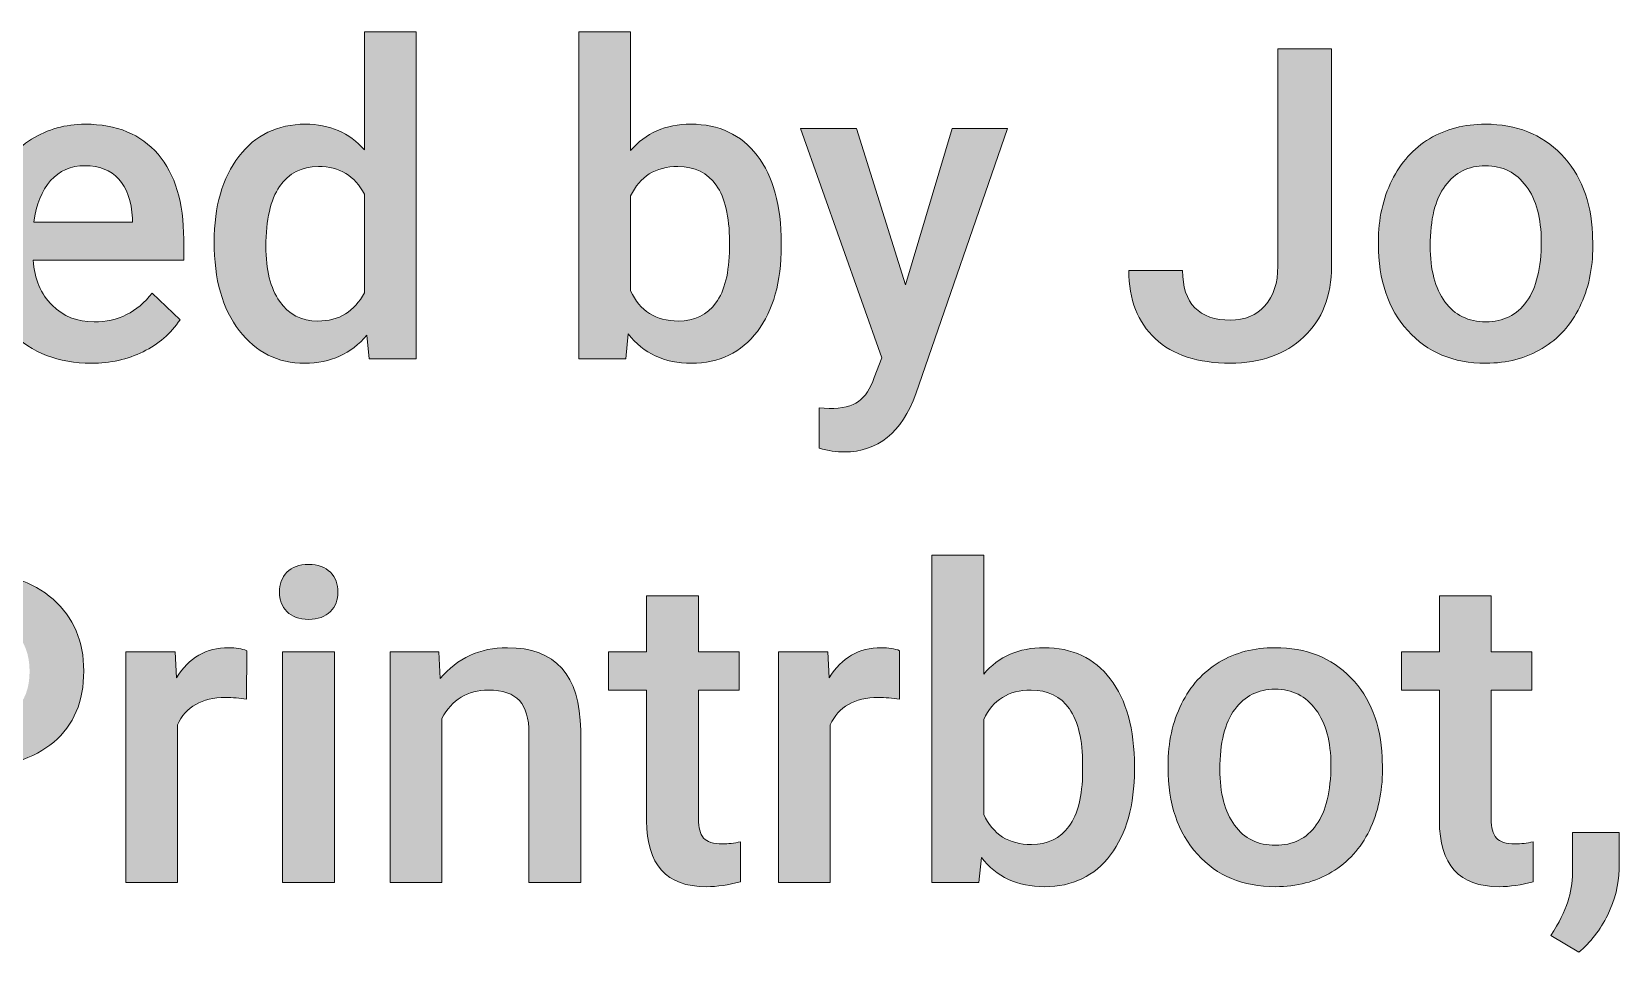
# Model space of a CAD drawing. Header units: millimetres. Extents: x -48 to 621, y -577 to -225.
# Drawn here: x 0.04 to 20.02, y -556.58 to -544.99 of the extents above; entities that cross this region are included whole.
import ezdxf

# ---------------------------------------------------------------- set-up
doc = ezdxf.new("R2010")
doc.units = ezdxf.units.MM
doc.header["$MEASUREMENT"] = 0
doc.layers.add('Layer 1', color=7, linetype='Continuous')

# ---------------------------------------------------------------- blocks, each defined once
blk = doc.blocks.new('block 188')
at = {"layer": 'Layer 1', "true_color": 0xffffff}
h = blk.add_hatch(color=7, dxfattribs=at)
h.dxf.hatch_style = 2
edge = h.paths.add_edge_path()
edge.add_spline(control_points=[(2.334, -547.638), (2.334, -547.191), (2.438, -546.832), (2.646, -546.561), (2.853, -546.29), (3.131, -546.155), (3.48, -546.155), (3.788, -546.155), (4.036, -546.262), (4.226, -546.477), (4.226, -546.477), (4.226, -544.99), (4.226, -544.99), (4.226, -544.99), (4.878, -544.99), (4.878, -544.99), (4.878, -544.99), (4.878, -549.111), (4.878, -549.111), (4.878, -549.111), (4.287, -549.111), (4.287, -549.111), (4.287, -549.111), (4.255, -548.811), (4.255, -548.811), (4.06, -549.047), (3.8, -549.165), (3.475, -549.165), (3.135, -549.165), (2.86, -549.028), (2.65, -548.754), (2.439, -548.481), (2.334, -548.108), (2.334, -547.638)], knot_values=[0, 0, 0, 0, 1, 1, 1, 2, 2, 2, 3, 3, 3, 4, 4, 4, 5, 5, 5, 6, 6, 6, 7, 7, 7, 8, 8, 8, 9, 9, 9, 10, 10, 10, 11, 11, 11, 11], degree=3, periodic=1)
edge = h.paths.add_edge_path()
edge.add_spline(control_points=[(2.986, -547.694), (2.986, -547.99), (3.043, -548.22), (3.157, -548.385), (3.27, -548.551), (3.432, -548.634), (3.641, -548.634), (3.907, -548.634), (4.102, -548.515), (4.226, -548.277), (4.226, -548.277), (4.226, -547.037), (4.226, -547.037), (4.106, -546.805), (3.913, -546.688), (3.646, -546.688), (3.435, -546.688), (3.272, -546.772), (3.158, -546.939), (3.044, -547.107), (2.986, -547.358), (2.986, -547.694)], knot_values=[0, 0, 0, 0, 1, 1, 1, 2, 2, 2, 3, 3, 3, 4, 4, 4, 5, 5, 5, 6, 6, 6, 7, 7, 7, 7], degree=3, periodic=1)
h = blk.add_hatch(color=7, dxfattribs=at)
h.dxf.hatch_style = 2
edge = h.paths.add_edge_path()
edge.add_spline(control_points=[(9.473, -547.689), (9.473, -548.14), (9.373, -548.498), (9.172, -548.765), (8.97, -549.031), (8.694, -549.165), (8.341, -549.165), (8.001, -549.165), (7.737, -549.042), (7.547, -548.797), (7.547, -548.797), (7.515, -549.111), (7.515, -549.111), (7.515, -549.111), (6.925, -549.111), (6.925, -549.111), (6.925, -549.111), (6.925, -544.99), (6.925, -544.99), (6.925, -544.99), (7.577, -544.99), (7.577, -544.99), (7.577, -544.99), (7.577, -546.487), (7.577, -546.487), (7.764, -546.266), (8.017, -546.155), (8.336, -546.155), (8.69, -546.155), (8.968, -546.286), (9.17, -546.549), (9.372, -546.812), (9.473, -547.179), (9.473, -547.652), (9.473, -547.652), (9.473, -547.689), (9.473, -547.689)], knot_values=[0, 0, 0, 0, 1, 1, 1, 2, 2, 2, 3, 3, 3, 4, 4, 4, 5, 5, 5, 6, 6, 6, 7, 7, 7, 8, 8, 8, 9, 9, 9, 10, 10, 10, 11, 11, 11, 12, 12, 12, 12], degree=3, periodic=1)
edge = h.paths.add_edge_path()
edge.add_spline(control_points=[(8.821, -547.633), (8.821, -547.318), (8.766, -547.082), (8.655, -546.924), (8.544, -546.767), (8.383, -546.688), (8.172, -546.688), (7.89, -546.688), (7.691, -546.812), (7.577, -547.059), (7.577, -547.059), (7.577, -548.255), (7.577, -548.255), (7.693, -548.507), (7.893, -548.634), (8.177, -548.634), (8.381, -548.634), (8.539, -548.557), (8.65, -548.405), (8.761, -548.254), (8.818, -548.024), (8.821, -547.716), (8.821, -547.716), (8.821, -547.633), (8.821, -547.633)], knot_values=[0, 0, 0, 0, 1, 1, 1, 2, 2, 2, 3, 3, 3, 4, 4, 4, 5, 5, 5, 6, 6, 6, 7, 7, 7, 8, 8, 8, 8], degree=3, periodic=1)
h = blk.add_hatch(color=7, dxfattribs=at)
h.dxf.hatch_style = 2
edge = h.paths.add_edge_path()
edge.add_spline(control_points=[(15.724, -545.205), (15.724, -545.205), (16.4, -545.205), (16.4, -545.205), (16.4, -545.205), (16.4, -547.944), (16.4, -547.944), (16.4, -548.318), (16.283, -548.615), (16.05, -548.835), (15.817, -549.055), (15.508, -549.165), (15.126, -549.165), (14.718, -549.165), (14.403, -549.062), (14.181, -548.856), (13.96, -548.65), (13.849, -548.364), (13.849, -547.998), (13.849, -547.998), (14.525, -547.998), (14.525, -547.998), (14.525, -548.205), (14.576, -548.361), (14.679, -548.466), (14.782, -548.57), (14.931, -548.623), (15.126, -548.623), (15.308, -548.623), (15.453, -548.563), (15.562, -548.442), (15.67, -548.321), (15.724, -548.154), (15.724, -547.941), (15.724, -547.941), (15.724, -545.205), (15.724, -545.205)], knot_values=[0, 0, 0, 0, 1, 1, 1, 2, 2, 2, 3, 3, 3, 4, 4, 4, 5, 5, 5, 6, 6, 6, 7, 7, 7, 8, 8, 8, 9, 9, 9, 10, 10, 10, 11, 11, 11, 12, 12, 12, 12], degree=3, periodic=1)
h = blk.add_hatch(color=7, dxfattribs=at)
h.dxf.hatch_style = 2
edge = h.paths.add_edge_path()
edge.add_spline(control_points=[(0.787, -549.165), (0.373, -549.165), (0.038, -549.035), (-0.218, -548.774), (-0.475, -548.514), (-0.603, -548.168), (-0.603, -547.735), (-0.603, -547.735), (-0.603, -547.654), (-0.603, -547.654), (-0.603, -547.365), (-0.547, -547.106), (-0.435, -546.878), (-0.324, -546.649), (-0.167, -546.472), (0.035, -546.345), (0.238, -546.218), (0.463, -546.155), (0.711, -546.155), (1.107, -546.155), (1.412, -546.281), (1.628, -546.533), (1.843, -546.785), (1.951, -547.142), (1.951, -547.603), (1.951, -547.603), (1.951, -547.866), (1.951, -547.866), (1.951, -547.866), (0.054, -547.866), (0.054, -547.866), (0.074, -548.106), (0.154, -548.296), (0.294, -548.435), (0.435, -548.575), (0.611, -548.644), (0.824, -548.644), (1.123, -548.644), (1.366, -548.524), (1.554, -548.282), (1.554, -548.282), (1.905, -548.617), (1.905, -548.617), (1.789, -548.791), (1.634, -548.925), (1.44, -549.021), (1.246, -549.117), (1.028, -549.165), (0.787, -549.165)], knot_values=[0, 0, 0, 0, 1, 1, 1, 2, 2, 2, 3, 3, 3, 4, 4, 4, 5, 5, 5, 6, 6, 6, 7, 7, 7, 8, 8, 8, 9, 9, 9, 10, 10, 10, 11, 11, 11, 12, 12, 12, 13, 13, 13, 14, 14, 14, 15, 15, 15, 16, 16, 16, 16], degree=3, periodic=1)
edge = h.paths.add_edge_path()
edge.add_spline(control_points=[(0.709, -546.678), (0.53, -546.678), (0.386, -546.74), (0.275, -546.866), (0.166, -546.991), (0.095, -547.165), (0.065, -547.389), (0.065, -547.389), (1.307, -547.389), (1.307, -547.389), (1.307, -547.389), (1.307, -547.34), (1.307, -547.34), (1.293, -547.122), (1.235, -546.957), (1.133, -546.846), (1.031, -546.734), (0.889, -546.678), (0.709, -546.678)], knot_values=[0, 0, 0, 0, 1, 1, 1, 2, 2, 2, 3, 3, 3, 4, 4, 4, 5, 5, 5, 6, 6, 6, 6], degree=3, periodic=1)
h = blk.add_hatch(color=7, dxfattribs=at)
h.dxf.hatch_style = 2
edge = h.paths.add_edge_path()
edge.add_spline(control_points=[(11.035, -548.177), (11.035, -548.177), (11.625, -546.208), (11.625, -546.208), (11.625, -546.208), (12.32, -546.208), (12.32, -546.208), (12.32, -546.208), (11.166, -549.551), (11.166, -549.551), (10.989, -550.039), (10.689, -550.283), (10.265, -550.283), (10.17, -550.283), (10.065, -550.267), (9.951, -550.235), (9.951, -550.235), (9.951, -549.728), (9.951, -549.728), (9.951, -549.728), (10.074, -549.736), (10.074, -549.736), (10.239, -549.736), (10.363, -549.706), (10.446, -549.646), (10.529, -549.586), (10.595, -549.486), (10.643, -549.345), (10.643, -549.345), (10.737, -549.096), (10.737, -549.096), (10.737, -549.096), (9.717, -546.208), (9.717, -546.208), (9.717, -546.208), (10.42, -546.208), (10.42, -546.208), (10.42, -546.208), (11.035, -548.177), (11.035, -548.177)], knot_values=[0, 0, 0, 0, 1, 1, 1, 2, 2, 2, 3, 3, 3, 4, 4, 4, 5, 5, 5, 6, 6, 6, 7, 7, 7, 8, 8, 8, 9, 9, 9, 10, 10, 10, 11, 11, 11, 12, 12, 12, 13, 13, 13, 13], degree=3, periodic=1)
h = blk.add_hatch(color=7, dxfattribs=at)
h.dxf.hatch_style = 2
edge = h.paths.add_edge_path()
edge.add_spline(control_points=[(16.99, -547.633), (16.99, -547.349), (17.047, -547.092), (17.159, -546.864), (17.272, -546.636), (17.43, -546.461), (17.634, -546.338), (17.838, -546.216), (18.072, -546.155), (18.337, -546.155), (18.729, -546.155), (19.047, -546.281), (19.291, -546.533), (19.535, -546.785), (19.667, -547.119), (19.686, -547.536), (19.686, -547.536), (19.689, -547.689), (19.689, -547.689), (19.689, -547.975), (19.634, -548.231), (19.524, -548.456), (19.414, -548.682), (19.257, -548.856), (19.052, -548.979), (18.847, -549.103), (18.611, -549.165), (18.342, -549.165), (17.933, -549.165), (17.605, -549.028), (17.359, -548.755), (17.113, -548.483), (16.99, -548.119), (16.99, -547.665), (16.99, -547.665), (16.99, -547.633), (16.99, -547.633)], knot_values=[0, 0, 0, 0, 1, 1, 1, 2, 2, 2, 3, 3, 3, 4, 4, 4, 5, 5, 5, 6, 6, 6, 7, 7, 7, 8, 8, 8, 9, 9, 9, 10, 10, 10, 11, 11, 11, 12, 12, 12, 12], degree=3, periodic=1)
edge = h.paths.add_edge_path()
edge.add_spline(control_points=[(17.642, -547.689), (17.642, -547.988), (17.704, -548.222), (17.827, -548.391), (17.951, -548.56), (18.122, -548.644), (18.342, -548.644), (18.562, -548.644), (18.734, -548.558), (18.856, -548.387), (18.979, -548.215), (19.04, -547.964), (19.04, -547.633), (19.04, -547.34), (18.977, -547.107), (18.851, -546.935), (18.725, -546.764), (18.553, -546.678), (18.337, -546.678), (18.124, -546.678), (17.955, -546.762), (17.83, -546.931), (17.705, -547.1), (17.642, -547.353), (17.642, -547.689)], knot_values=[0, 0, 0, 0, 1, 1, 1, 2, 2, 2, 3, 3, 3, 4, 4, 4, 5, 5, 5, 6, 6, 6, 7, 7, 7, 8, 8, 8, 8], degree=3, periodic=1)
h = blk.add_hatch(color=7, dxfattribs=at)
h.dxf.hatch_style = 2
edge = h.paths.add_edge_path()
edge.add_spline(control_points=[(3.156, -552.048), (3.156, -551.947), (3.187, -551.864), (3.251, -551.798), (3.314, -551.732), (3.405, -551.699), (3.523, -551.699), (3.641, -551.699), (3.732, -551.732), (3.797, -551.798), (3.861, -551.864), (3.893, -551.947), (3.893, -552.048), (3.893, -552.146), (3.861, -552.228), (3.797, -552.293), (3.732, -552.358), (3.641, -552.391), (3.523, -552.391), (3.405, -552.391), (3.314, -552.358), (3.251, -552.293), (3.187, -552.228), (3.156, -552.146), (3.156, -552.048)], knot_values=[0, 0, 0, 0, 1, 1, 1, 2, 2, 2, 3, 3, 3, 4, 4, 4, 5, 5, 5, 6, 6, 6, 7, 7, 7, 8, 8, 8, 8], degree=3, periodic=1)
h.paths.add_polyline_path([(3.848, -555.704), (3.196, -555.704), (3.196, -552.801), (3.848, -552.801)])
h = blk.add_hatch(color=7, dxfattribs=at)
h.dxf.hatch_style = 2
edge = h.paths.add_edge_path()
edge.add_spline(control_points=[(13.919, -554.282), (13.919, -554.733), (13.818, -555.092), (13.617, -555.358), (13.416, -555.625), (13.139, -555.758), (12.786, -555.758), (12.447, -555.758), (12.182, -555.635), (11.992, -555.39), (11.992, -555.39), (11.96, -555.704), (11.96, -555.704), (11.96, -555.704), (11.37, -555.704), (11.37, -555.704), (11.37, -555.704), (11.37, -551.584), (11.37, -551.584), (11.37, -551.584), (12.022, -551.584), (12.022, -551.584), (12.022, -551.584), (12.022, -553.08), (12.022, -553.08), (12.21, -552.859), (12.463, -552.748), (12.781, -552.748), (13.135, -552.748), (13.413, -552.879), (13.615, -553.142), (13.817, -553.405), (13.919, -553.773), (13.919, -554.245), (13.919, -554.245), (13.919, -554.282), (13.919, -554.282)], knot_values=[0, 0, 0, 0, 1, 1, 1, 2, 2, 2, 3, 3, 3, 4, 4, 4, 5, 5, 5, 6, 6, 6, 7, 7, 7, 8, 8, 8, 9, 9, 9, 10, 10, 10, 11, 11, 11, 12, 12, 12, 12], degree=3, periodic=1)
edge = h.paths.add_edge_path()
edge.add_spline(control_points=[(13.267, -554.226), (13.267, -553.911), (13.211, -553.675), (13.1, -553.518), (12.989, -553.361), (12.828, -553.282), (12.617, -553.282), (12.335, -553.282), (12.136, -553.405), (12.022, -553.652), (12.022, -553.652), (12.022, -554.848), (12.022, -554.848), (12.138, -555.101), (12.338, -555.227), (12.623, -555.227), (12.827, -555.227), (12.984, -555.151), (13.095, -554.999), (13.206, -554.847), (13.263, -554.617), (13.267, -554.309), (13.267, -554.309), (13.267, -554.226), (13.267, -554.226)], knot_values=[0, 0, 0, 0, 1, 1, 1, 2, 2, 2, 3, 3, 3, 4, 4, 4, 5, 5, 5, 6, 6, 6, 7, 7, 7, 8, 8, 8, 8], degree=3, periodic=1)
h = blk.add_hatch(color=7, dxfattribs=at)
h.dxf.hatch_style = 2
edge = h.paths.add_edge_path()
edge.add_spline(control_points=[(-1.548, -554.256), (-1.548, -554.256), (-1.548, -555.704), (-1.548, -555.704), (-1.548, -555.704), (-2.226, -555.704), (-2.226, -555.704), (-2.226, -555.704), (-2.226, -551.798), (-2.226, -551.798), (-2.226, -551.798), (-0.732, -551.798), (-0.732, -551.798), (-0.296, -551.798), (0.051, -551.912), (0.308, -552.139), (0.564, -552.367), (0.693, -552.667), (0.693, -553.042), (0.693, -553.425), (0.567, -553.723), (0.316, -553.936), (0.064, -554.149), (-0.287, -554.256), (-0.74, -554.256), (-0.74, -554.256), (-1.548, -554.256), (-1.548, -554.256)], knot_values=[0, 0, 0, 0, 1, 1, 1, 2, 2, 2, 3, 3, 3, 4, 4, 4, 5, 5, 5, 6, 6, 6, 7, 7, 7, 8, 8, 8, 9, 9, 9, 9], degree=3, periodic=1)
edge = h.paths.add_edge_path()
edge.add_spline(control_points=[(-1.548, -553.708), (-1.548, -553.708), (-0.732, -553.708), (-0.732, -553.708), (-0.49, -553.708), (-0.306, -553.652), (-0.179, -553.538), (-0.052, -553.424), (0.011, -553.26), (0.011, -553.046), (0.011, -552.834), (-0.053, -552.666), (-0.182, -552.54), (-0.311, -552.414), (-0.488, -552.349), (-0.713, -552.346), (-0.713, -552.346), (-1.548, -552.346), (-1.548, -552.346), (-1.548, -552.346), (-1.548, -553.708), (-1.548, -553.708)], knot_values=[0, 0, 0, 0, 1, 1, 1, 2, 2, 2, 3, 3, 3, 4, 4, 4, 5, 5, 5, 6, 6, 6, 7, 7, 7, 7], degree=3, periodic=1)
h = blk.add_hatch(color=7, dxfattribs=at)
h.dxf.hatch_style = 2
edge = h.paths.add_edge_path()
edge.add_spline(control_points=[(8.43, -552.096), (8.43, -552.096), (8.43, -552.801), (8.43, -552.801), (8.43, -552.801), (8.942, -552.801), (8.942, -552.801), (8.942, -552.801), (8.942, -553.284), (8.942, -553.284), (8.942, -553.284), (8.43, -553.284), (8.43, -553.284), (8.43, -553.284), (8.43, -554.905), (8.43, -554.905), (8.43, -555.016), (8.452, -555.096), (8.495, -555.145), (8.539, -555.194), (8.618, -555.219), (8.73, -555.219), (8.805, -555.219), (8.881, -555.21), (8.958, -555.192), (8.958, -555.192), (8.958, -555.696), (8.958, -555.696), (8.81, -555.737), (8.667, -555.758), (8.529, -555.758), (8.028, -555.758), (7.778, -555.482), (7.778, -554.929), (7.778, -554.929), (7.778, -553.284), (7.778, -553.284), (7.778, -553.284), (7.3, -553.284), (7.3, -553.284), (7.3, -553.284), (7.3, -552.801), (7.3, -552.801), (7.3, -552.801), (7.778, -552.801), (7.778, -552.801), (7.778, -552.801), (7.778, -552.096), (7.778, -552.096), (7.778, -552.096), (8.43, -552.096), (8.43, -552.096)], knot_values=[0, 0, 0, 0, 1, 1, 1, 2, 2, 2, 3, 3, 3, 4, 4, 4, 5, 5, 5, 6, 6, 6, 7, 7, 7, 8, 8, 8, 9, 9, 9, 10, 10, 10, 11, 11, 11, 12, 12, 12, 13, 13, 13, 14, 14, 14, 15, 15, 15, 16, 16, 16, 17, 17, 17, 17], degree=3, periodic=1)
h = blk.add_hatch(color=7, dxfattribs=at)
h.dxf.hatch_style = 2
edge = h.paths.add_edge_path()
edge.add_spline(control_points=[(18.409, -552.096), (18.409, -552.096), (18.409, -552.801), (18.409, -552.801), (18.409, -552.801), (18.922, -552.801), (18.922, -552.801), (18.922, -552.801), (18.922, -553.284), (18.922, -553.284), (18.922, -553.284), (18.409, -553.284), (18.409, -553.284), (18.409, -553.284), (18.409, -554.905), (18.409, -554.905), (18.409, -555.016), (18.431, -555.096), (18.475, -555.145), (18.519, -555.194), (18.597, -555.219), (18.71, -555.219), (18.785, -555.219), (18.861, -555.21), (18.938, -555.192), (18.938, -555.192), (18.938, -555.696), (18.938, -555.696), (18.79, -555.737), (18.646, -555.758), (18.509, -555.758), (18.008, -555.758), (17.758, -555.482), (17.758, -554.929), (17.758, -554.929), (17.758, -553.284), (17.758, -553.284), (17.758, -553.284), (17.28, -553.284), (17.28, -553.284), (17.28, -553.284), (17.28, -552.801), (17.28, -552.801), (17.28, -552.801), (17.758, -552.801), (17.758, -552.801), (17.758, -552.801), (17.758, -552.096), (17.758, -552.096), (17.758, -552.096), (18.409, -552.096), (18.409, -552.096)], knot_values=[0, 0, 0, 0, 1, 1, 1, 2, 2, 2, 3, 3, 3, 4, 4, 4, 5, 5, 5, 6, 6, 6, 7, 7, 7, 8, 8, 8, 9, 9, 9, 10, 10, 10, 11, 11, 11, 12, 12, 12, 13, 13, 13, 14, 14, 14, 15, 15, 15, 16, 16, 16, 17, 17, 17, 17], degree=3, periodic=1)
h = blk.add_hatch(color=7, dxfattribs=at)
h.dxf.hatch_style = 2
edge = h.paths.add_edge_path()
edge.add_spline(control_points=[(2.742, -553.397), (2.656, -553.383), (2.568, -553.376), (2.477, -553.376), (2.178, -553.376), (1.977, -553.49), (1.873, -553.719), (1.873, -553.719), (1.873, -555.704), (1.873, -555.704), (1.873, -555.704), (1.221, -555.704), (1.221, -555.704), (1.221, -555.704), (1.221, -552.801), (1.221, -552.801), (1.221, -552.801), (1.843, -552.801), (1.843, -552.801), (1.843, -552.801), (1.86, -553.126), (1.86, -553.126), (2.017, -552.874), (2.235, -552.748), (2.514, -552.748), (2.607, -552.748), (2.684, -552.76), (2.745, -552.786), (2.745, -552.786), (2.742, -553.397), (2.742, -553.397)], knot_values=[0, 0, 0, 0, 1, 1, 1, 2, 2, 2, 3, 3, 3, 4, 4, 4, 5, 5, 5, 6, 6, 6, 7, 7, 7, 8, 8, 8, 9, 9, 9, 10, 10, 10, 10], degree=3, periodic=1)
h = blk.add_hatch(color=7, dxfattribs=at)
h.dxf.hatch_style = 2
edge = h.paths.add_edge_path()
edge.add_spline(control_points=[(5.162, -552.801), (5.162, -552.801), (5.181, -553.137), (5.181, -553.137), (5.396, -552.878), (5.677, -552.748), (6.026, -552.748), (6.63, -552.748), (6.938, -553.094), (6.949, -553.786), (6.949, -553.786), (6.949, -555.704), (6.949, -555.704), (6.949, -555.704), (6.297, -555.704), (6.297, -555.704), (6.297, -555.704), (6.297, -553.824), (6.297, -553.824), (6.297, -553.64), (6.257, -553.503), (6.178, -553.415), (6.098, -553.326), (5.968, -553.282), (5.787, -553.282), (5.524, -553.282), (5.329, -553.401), (5.2, -553.639), (5.2, -553.639), (5.2, -555.704), (5.2, -555.704), (5.2, -555.704), (4.548, -555.704), (4.548, -555.704), (4.548, -555.704), (4.548, -552.801), (4.548, -552.801), (4.548, -552.801), (5.162, -552.801), (5.162, -552.801)], knot_values=[0, 0, 0, 0, 1, 1, 1, 2, 2, 2, 3, 3, 3, 4, 4, 4, 5, 5, 5, 6, 6, 6, 7, 7, 7, 8, 8, 8, 9, 9, 9, 10, 10, 10, 11, 11, 11, 12, 12, 12, 13, 13, 13, 13], degree=3, periodic=1)
h = blk.add_hatch(color=7, dxfattribs=at)
h.dxf.hatch_style = 2
edge = h.paths.add_edge_path()
edge.add_spline(control_points=[(10.96, -553.397), (10.874, -553.383), (10.785, -553.376), (10.694, -553.376), (10.395, -553.376), (10.194, -553.49), (10.09, -553.719), (10.09, -553.719), (10.09, -555.704), (10.09, -555.704), (10.09, -555.704), (9.438, -555.704), (9.438, -555.704), (9.438, -555.704), (9.438, -552.801), (9.438, -552.801), (9.438, -552.801), (10.061, -552.801), (10.061, -552.801), (10.061, -552.801), (10.077, -553.126), (10.077, -553.126), (10.234, -552.874), (10.452, -552.748), (10.731, -552.748), (10.824, -552.748), (10.901, -552.76), (10.962, -552.786), (10.962, -552.786), (10.96, -553.397), (10.96, -553.397)], knot_values=[0, 0, 0, 0, 1, 1, 1, 2, 2, 2, 3, 3, 3, 4, 4, 4, 5, 5, 5, 6, 6, 6, 7, 7, 7, 8, 8, 8, 9, 9, 9, 10, 10, 10, 10], degree=3, periodic=1)
h = blk.add_hatch(color=7, dxfattribs=at)
h.dxf.hatch_style = 2
edge = h.paths.add_edge_path()
edge.add_spline(control_points=[(14.342, -554.226), (14.342, -553.942), (14.399, -553.685), (14.511, -553.457), (14.624, -553.229), (14.782, -553.054), (14.986, -552.932), (15.19, -552.809), (15.424, -552.748), (15.689, -552.748), (16.081, -552.748), (16.399, -552.874), (16.643, -553.126), (16.887, -553.378), (17.019, -553.713), (17.038, -554.129), (17.038, -554.129), (17.041, -554.282), (17.041, -554.282), (17.041, -554.568), (16.986, -554.824), (16.876, -555.05), (16.766, -555.275), (16.609, -555.449), (16.404, -555.573), (16.199, -555.696), (15.963, -555.758), (15.694, -555.758), (15.285, -555.758), (14.957, -555.622), (14.711, -555.349), (14.465, -555.076), (14.342, -554.712), (14.342, -554.258), (14.342, -554.258), (14.342, -554.226), (14.342, -554.226)], knot_values=[0, 0, 0, 0, 1, 1, 1, 2, 2, 2, 3, 3, 3, 4, 4, 4, 5, 5, 5, 6, 6, 6, 7, 7, 7, 8, 8, 8, 9, 9, 9, 10, 10, 10, 11, 11, 11, 12, 12, 12, 12], degree=3, periodic=1)
edge = h.paths.add_edge_path()
edge.add_spline(control_points=[(14.994, -554.282), (14.994, -554.581), (15.056, -554.815), (15.179, -554.984), (15.303, -555.153), (15.475, -555.237), (15.694, -555.237), (15.914, -555.237), (16.086, -555.152), (16.208, -554.98), (16.331, -554.808), (16.392, -554.557), (16.392, -554.226), (16.392, -553.933), (16.329, -553.7), (16.203, -553.529), (16.077, -553.357), (15.905, -553.271), (15.689, -553.271), (15.476, -553.271), (15.307, -553.355), (15.182, -553.525), (15.057, -553.694), (14.994, -553.946), (14.994, -554.282)], knot_values=[0, 0, 0, 0, 1, 1, 1, 2, 2, 2, 3, 3, 3, 4, 4, 4, 5, 5, 5, 6, 6, 6, 7, 7, 7, 8, 8, 8, 8], degree=3, periodic=1)
h = blk.add_hatch(color=7, dxfattribs=at)
h.dxf.hatch_style = 2
edge = h.paths.add_edge_path()
edge.add_spline(control_points=[(19.512, -556.584), (19.512, -556.584), (19.161, -556.375), (19.161, -556.375), (19.264, -556.212), (19.335, -556.07), (19.374, -555.95), (19.412, -555.829), (19.432, -555.706), (19.434, -555.581), (19.434, -555.581), (19.434, -555.074), (19.434, -555.074), (19.434, -555.074), (20.022, -555.074), (20.022, -555.074), (20.022, -555.074), (20.019, -555.543), (20.019, -555.543), (20.017, -555.733), (19.969, -555.923), (19.876, -556.114), (19.782, -556.304), (19.66, -556.461), (19.512, -556.584)], knot_values=[0, 0, 0, 0, 1, 1, 1, 2, 2, 2, 3, 3, 3, 4, 4, 4, 5, 5, 5, 6, 6, 6, 7, 7, 7, 8, 8, 8, 8], degree=3, periodic=1)
at = {"layer": 'Layer 1', "lineweight": 0}
blk.add_lwpolyline([(3.848, -555.704), (3.196, -555.704), (3.196, -552.801), (3.848, -552.801), (3.848, -555.704)], dxfattribs=at)
for points, knots in [([(2.334, -547.638), (2.334, -547.191), (2.438, -546.832), (2.646, -546.561), (2.853, -546.29), (3.131, -546.155), (3.48, -546.155), (3.788, -546.155), (4.036, -546.262), (4.226, -546.477), (4.226, -546.477), (4.226, -544.99), (4.226, -544.99), (4.226, -544.99), (4.878, -544.99), (4.878, -544.99), (4.878, -544.99), (4.878, -549.111), (4.878, -549.111), (4.878, -549.111), (4.287, -549.111), (4.287, -549.111), (4.287, -549.111), (4.255, -548.811), (4.255, -548.811), (4.06, -549.047), (3.8, -549.165), (3.475, -549.165), (3.135, -549.165), (2.86, -549.028), (2.65, -548.754), (2.439, -548.481), (2.334, -548.108), (2.334, -547.638)], [0, 0, 0, 0, 1, 1, 1, 2, 2, 2, 3, 3, 3, 4, 4, 4, 5, 5, 5, 6, 6, 6, 7, 7, 7, 8, 8, 8, 9, 9, 9, 10, 10, 10, 11, 11, 11, 11]), ([(9.473, -547.689), (9.473, -548.14), (9.373, -548.498), (9.172, -548.765), (8.97, -549.031), (8.694, -549.165), (8.341, -549.165), (8.001, -549.165), (7.737, -549.042), (7.547, -548.797), (7.547, -548.797), (7.515, -549.111), (7.515, -549.111), (7.515, -549.111), (6.925, -549.111), (6.925, -549.111), (6.925, -549.111), (6.925, -544.99), (6.925, -544.99), (6.925, -544.99), (7.577, -544.99), (7.577, -544.99), (7.577, -544.99), (7.577, -546.487), (7.577, -546.487), (7.764, -546.266), (8.017, -546.155), (8.336, -546.155), (8.69, -546.155), (8.968, -546.286), (9.17, -546.549), (9.372, -546.812), (9.473, -547.179), (9.473, -547.652), (9.473, -547.652), (9.473, -547.689), (9.473, -547.689)], [0, 0, 0, 0, 1, 1, 1, 2, 2, 2, 3, 3, 3, 4, 4, 4, 5, 5, 5, 6, 6, 6, 7, 7, 7, 8, 8, 8, 9, 9, 9, 10, 10, 10, 11, 11, 11, 12, 12, 12, 12]), ([(15.724, -545.205), (15.724, -545.205), (16.4, -545.205), (16.4, -545.205), (16.4, -545.205), (16.4, -547.944), (16.4, -547.944), (16.4, -548.318), (16.283, -548.615), (16.05, -548.835), (15.817, -549.055), (15.508, -549.165), (15.126, -549.165), (14.718, -549.165), (14.403, -549.062), (14.181, -548.856), (13.96, -548.65), (13.849, -548.364), (13.849, -547.998), (13.849, -547.998), (14.525, -547.998), (14.525, -547.998), (14.525, -548.205), (14.576, -548.361), (14.679, -548.466), (14.782, -548.57), (14.931, -548.623), (15.126, -548.623), (15.308, -548.623), (15.453, -548.563), (15.562, -548.442), (15.67, -548.321), (15.724, -548.154), (15.724, -547.941), (15.724, -547.941), (15.724, -545.205), (15.724, -545.205)], [0, 0, 0, 0, 1, 1, 1, 2, 2, 2, 3, 3, 3, 4, 4, 4, 5, 5, 5, 6, 6, 6, 7, 7, 7, 8, 8, 8, 9, 9, 9, 10, 10, 10, 11, 11, 11, 12, 12, 12, 12]), ([(0.787, -549.165), (0.373, -549.165), (0.038, -549.035), (-0.218, -548.774), (-0.475, -548.514), (-0.603, -548.168), (-0.603, -547.735), (-0.603, -547.735), (-0.603, -547.654), (-0.603, -547.654), (-0.603, -547.365), (-0.547, -547.106), (-0.435, -546.878), (-0.324, -546.649), (-0.167, -546.472), (0.035, -546.345), (0.238, -546.218), (0.463, -546.155), (0.711, -546.155), (1.107, -546.155), (1.412, -546.281), (1.628, -546.533), (1.843, -546.785), (1.951, -547.142), (1.951, -547.603), (1.951, -547.603), (1.951, -547.866), (1.951, -547.866), (1.951, -547.866), (0.054, -547.866), (0.054, -547.866), (0.074, -548.106), (0.154, -548.296), (0.294, -548.435), (0.435, -548.575), (0.611, -548.644), (0.824, -548.644), (1.123, -548.644), (1.366, -548.524), (1.554, -548.282), (1.554, -548.282), (1.905, -548.617), (1.905, -548.617), (1.789, -548.791), (1.634, -548.925), (1.44, -549.021), (1.246, -549.117), (1.028, -549.165), (0.787, -549.165)], [0, 0, 0, 0, 1, 1, 1, 2, 2, 2, 3, 3, 3, 4, 4, 4, 5, 5, 5, 6, 6, 6, 7, 7, 7, 8, 8, 8, 9, 9, 9, 10, 10, 10, 11, 11, 11, 12, 12, 12, 13, 13, 13, 14, 14, 14, 15, 15, 15, 16, 16, 16, 16]), ([(11.035, -548.177), (11.035, -548.177), (11.625, -546.208), (11.625, -546.208), (11.625, -546.208), (12.32, -546.208), (12.32, -546.208), (12.32, -546.208), (11.166, -549.551), (11.166, -549.551), (10.989, -550.039), (10.689, -550.283), (10.265, -550.283), (10.17, -550.283), (10.065, -550.267), (9.951, -550.235), (9.951, -550.235), (9.951, -549.728), (9.951, -549.728), (9.951, -549.728), (10.074, -549.736), (10.074, -549.736), (10.239, -549.736), (10.363, -549.706), (10.446, -549.646), (10.529, -549.586), (10.595, -549.486), (10.643, -549.345), (10.643, -549.345), (10.737, -549.096), (10.737, -549.096), (10.737, -549.096), (9.717, -546.208), (9.717, -546.208), (9.717, -546.208), (10.42, -546.208), (10.42, -546.208), (10.42, -546.208), (11.035, -548.177), (11.035, -548.177)], [0, 0, 0, 0, 1, 1, 1, 2, 2, 2, 3, 3, 3, 4, 4, 4, 5, 5, 5, 6, 6, 6, 7, 7, 7, 8, 8, 8, 9, 9, 9, 10, 10, 10, 11, 11, 11, 12, 12, 12, 13, 13, 13, 13]), ([(16.99, -547.633), (16.99, -547.349), (17.047, -547.092), (17.159, -546.864), (17.272, -546.636), (17.43, -546.461), (17.634, -546.338), (17.838, -546.216), (18.072, -546.155), (18.337, -546.155), (18.729, -546.155), (19.047, -546.281), (19.291, -546.533), (19.535, -546.785), (19.667, -547.119), (19.686, -547.536), (19.686, -547.536), (19.689, -547.689), (19.689, -547.689), (19.689, -547.975), (19.634, -548.231), (19.524, -548.456), (19.414, -548.682), (19.257, -548.856), (19.052, -548.979), (18.847, -549.103), (18.611, -549.165), (18.342, -549.165), (17.933, -549.165), (17.605, -549.028), (17.359, -548.755), (17.113, -548.483), (16.99, -548.119), (16.99, -547.665), (16.99, -547.665), (16.99, -547.633), (16.99, -547.633)], [0, 0, 0, 0, 1, 1, 1, 2, 2, 2, 3, 3, 3, 4, 4, 4, 5, 5, 5, 6, 6, 6, 7, 7, 7, 8, 8, 8, 9, 9, 9, 10, 10, 10, 11, 11, 11, 12, 12, 12, 12]), ([(0.709, -546.678), (0.53, -546.678), (0.386, -546.74), (0.275, -546.866), (0.166, -546.991), (0.095, -547.165), (0.065, -547.389), (0.065, -547.389), (1.307, -547.389), (1.307, -547.389), (1.307, -547.389), (1.307, -547.34), (1.307, -547.34), (1.293, -547.122), (1.235, -546.957), (1.133, -546.846), (1.031, -546.734), (0.889, -546.678), (0.709, -546.678)], [0, 0, 0, 0, 1, 1, 1, 2, 2, 2, 3, 3, 3, 4, 4, 4, 5, 5, 5, 6, 6, 6, 6]), ([(2.986, -547.694), (2.986, -547.99), (3.043, -548.22), (3.157, -548.385), (3.27, -548.551), (3.432, -548.634), (3.641, -548.634), (3.907, -548.634), (4.102, -548.515), (4.226, -548.277), (4.226, -548.277), (4.226, -547.037), (4.226, -547.037), (4.106, -546.805), (3.913, -546.688), (3.646, -546.688), (3.435, -546.688), (3.272, -546.772), (3.158, -546.939), (3.044, -547.107), (2.986, -547.358), (2.986, -547.694)], [0, 0, 0, 0, 1, 1, 1, 2, 2, 2, 3, 3, 3, 4, 4, 4, 5, 5, 5, 6, 6, 6, 7, 7, 7, 7]), ([(8.821, -547.633), (8.821, -547.318), (8.766, -547.082), (8.655, -546.924), (8.544, -546.767), (8.383, -546.688), (8.172, -546.688), (7.89, -546.688), (7.691, -546.812), (7.577, -547.059), (7.577, -547.059), (7.577, -548.255), (7.577, -548.255), (7.693, -548.507), (7.893, -548.634), (8.177, -548.634), (8.381, -548.634), (8.539, -548.557), (8.65, -548.405), (8.761, -548.254), (8.818, -548.024), (8.821, -547.716), (8.821, -547.716), (8.821, -547.633), (8.821, -547.633)], [0, 0, 0, 0, 1, 1, 1, 2, 2, 2, 3, 3, 3, 4, 4, 4, 5, 5, 5, 6, 6, 6, 7, 7, 7, 8, 8, 8, 8]), ([(17.642, -547.689), (17.642, -547.988), (17.704, -548.222), (17.827, -548.391), (17.951, -548.56), (18.122, -548.644), (18.342, -548.644), (18.562, -548.644), (18.734, -548.558), (18.856, -548.387), (18.979, -548.215), (19.04, -547.964), (19.04, -547.633), (19.04, -547.34), (18.977, -547.107), (18.851, -546.935), (18.725, -546.764), (18.553, -546.678), (18.337, -546.678), (18.124, -546.678), (17.955, -546.762), (17.83, -546.931), (17.705, -547.1), (17.642, -547.353), (17.642, -547.689)], [0, 0, 0, 0, 1, 1, 1, 2, 2, 2, 3, 3, 3, 4, 4, 4, 5, 5, 5, 6, 6, 6, 7, 7, 7, 8, 8, 8, 8]), ([(3.156, -552.048), (3.156, -551.947), (3.187, -551.864), (3.251, -551.798), (3.314, -551.732), (3.405, -551.699), (3.523, -551.699), (3.641, -551.699), (3.732, -551.732), (3.797, -551.798), (3.861, -551.864), (3.893, -551.947), (3.893, -552.048), (3.893, -552.146), (3.861, -552.228), (3.797, -552.293), (3.732, -552.358), (3.641, -552.391), (3.523, -552.391), (3.405, -552.391), (3.314, -552.358), (3.251, -552.293), (3.187, -552.228), (3.156, -552.146), (3.156, -552.048)], [0, 0, 0, 0, 1, 1, 1, 2, 2, 2, 3, 3, 3, 4, 4, 4, 5, 5, 5, 6, 6, 6, 7, 7, 7, 8, 8, 8, 8]), ([(13.919, -554.282), (13.919, -554.733), (13.818, -555.092), (13.617, -555.358), (13.416, -555.625), (13.139, -555.758), (12.786, -555.758), (12.447, -555.758), (12.182, -555.635), (11.992, -555.39), (11.992, -555.39), (11.96, -555.704), (11.96, -555.704), (11.96, -555.704), (11.37, -555.704), (11.37, -555.704), (11.37, -555.704), (11.37, -551.584), (11.37, -551.584), (11.37, -551.584), (12.022, -551.584), (12.022, -551.584), (12.022, -551.584), (12.022, -553.08), (12.022, -553.08), (12.21, -552.859), (12.463, -552.748), (12.781, -552.748), (13.135, -552.748), (13.413, -552.879), (13.615, -553.142), (13.817, -553.405), (13.919, -553.773), (13.919, -554.245), (13.919, -554.245), (13.919, -554.282), (13.919, -554.282)], [0, 0, 0, 0, 1, 1, 1, 2, 2, 2, 3, 3, 3, 4, 4, 4, 5, 5, 5, 6, 6, 6, 7, 7, 7, 8, 8, 8, 9, 9, 9, 10, 10, 10, 11, 11, 11, 12, 12, 12, 12]), ([(-1.548, -554.256), (-1.548, -554.256), (-1.548, -555.704), (-1.548, -555.704), (-1.548, -555.704), (-2.226, -555.704), (-2.226, -555.704), (-2.226, -555.704), (-2.226, -551.798), (-2.226, -551.798), (-2.226, -551.798), (-0.732, -551.798), (-0.732, -551.798), (-0.296, -551.798), (0.051, -551.912), (0.308, -552.139), (0.564, -552.367), (0.693, -552.667), (0.693, -553.042), (0.693, -553.425), (0.567, -553.723), (0.316, -553.936), (0.064, -554.149), (-0.287, -554.256), (-0.74, -554.256), (-0.74, -554.256), (-1.548, -554.256), (-1.548, -554.256)], [0, 0, 0, 0, 1, 1, 1, 2, 2, 2, 3, 3, 3, 4, 4, 4, 5, 5, 5, 6, 6, 6, 7, 7, 7, 8, 8, 8, 9, 9, 9, 9]), ([(8.43, -552.096), (8.43, -552.096), (8.43, -552.801), (8.43, -552.801), (8.43, -552.801), (8.942, -552.801), (8.942, -552.801), (8.942, -552.801), (8.942, -553.284), (8.942, -553.284), (8.942, -553.284), (8.43, -553.284), (8.43, -553.284), (8.43, -553.284), (8.43, -554.905), (8.43, -554.905), (8.43, -555.016), (8.452, -555.096), (8.495, -555.145), (8.539, -555.194), (8.618, -555.219), (8.73, -555.219), (8.805, -555.219), (8.881, -555.21), (8.958, -555.192), (8.958, -555.192), (8.958, -555.696), (8.958, -555.696), (8.81, -555.737), (8.667, -555.758), (8.529, -555.758), (8.028, -555.758), (7.778, -555.482), (7.778, -554.929), (7.778, -554.929), (7.778, -553.284), (7.778, -553.284), (7.778, -553.284), (7.3, -553.284), (7.3, -553.284), (7.3, -553.284), (7.3, -552.801), (7.3, -552.801), (7.3, -552.801), (7.778, -552.801), (7.778, -552.801), (7.778, -552.801), (7.778, -552.096), (7.778, -552.096), (7.778, -552.096), (8.43, -552.096), (8.43, -552.096)], [0, 0, 0, 0, 1, 1, 1, 2, 2, 2, 3, 3, 3, 4, 4, 4, 5, 5, 5, 6, 6, 6, 7, 7, 7, 8, 8, 8, 9, 9, 9, 10, 10, 10, 11, 11, 11, 12, 12, 12, 13, 13, 13, 14, 14, 14, 15, 15, 15, 16, 16, 16, 17, 17, 17, 17]), ([(18.409, -552.096), (18.409, -552.096), (18.409, -552.801), (18.409, -552.801), (18.409, -552.801), (18.922, -552.801), (18.922, -552.801), (18.922, -552.801), (18.922, -553.284), (18.922, -553.284), (18.922, -553.284), (18.409, -553.284), (18.409, -553.284), (18.409, -553.284), (18.409, -554.905), (18.409, -554.905), (18.409, -555.016), (18.431, -555.096), (18.475, -555.145), (18.519, -555.194), (18.597, -555.219), (18.71, -555.219), (18.785, -555.219), (18.861, -555.21), (18.938, -555.192), (18.938, -555.192), (18.938, -555.696), (18.938, -555.696), (18.79, -555.737), (18.646, -555.758), (18.509, -555.758), (18.008, -555.758), (17.758, -555.482), (17.758, -554.929), (17.758, -554.929), (17.758, -553.284), (17.758, -553.284), (17.758, -553.284), (17.28, -553.284), (17.28, -553.284), (17.28, -553.284), (17.28, -552.801), (17.28, -552.801), (17.28, -552.801), (17.758, -552.801), (17.758, -552.801), (17.758, -552.801), (17.758, -552.096), (17.758, -552.096), (17.758, -552.096), (18.409, -552.096), (18.409, -552.096)], [0, 0, 0, 0, 1, 1, 1, 2, 2, 2, 3, 3, 3, 4, 4, 4, 5, 5, 5, 6, 6, 6, 7, 7, 7, 8, 8, 8, 9, 9, 9, 10, 10, 10, 11, 11, 11, 12, 12, 12, 13, 13, 13, 14, 14, 14, 15, 15, 15, 16, 16, 16, 17, 17, 17, 17]), ([(2.742, -553.397), (2.656, -553.383), (2.568, -553.376), (2.477, -553.376), (2.178, -553.376), (1.977, -553.49), (1.873, -553.719), (1.873, -553.719), (1.873, -555.704), (1.873, -555.704), (1.873, -555.704), (1.221, -555.704), (1.221, -555.704), (1.221, -555.704), (1.221, -552.801), (1.221, -552.801), (1.221, -552.801), (1.843, -552.801), (1.843, -552.801), (1.843, -552.801), (1.86, -553.126), (1.86, -553.126), (2.017, -552.874), (2.235, -552.748), (2.514, -552.748), (2.607, -552.748), (2.684, -552.76), (2.745, -552.786), (2.745, -552.786), (2.742, -553.397), (2.742, -553.397)], [0, 0, 0, 0, 1, 1, 1, 2, 2, 2, 3, 3, 3, 4, 4, 4, 5, 5, 5, 6, 6, 6, 7, 7, 7, 8, 8, 8, 9, 9, 9, 10, 10, 10, 10]), ([(5.162, -552.801), (5.162, -552.801), (5.181, -553.137), (5.181, -553.137), (5.396, -552.878), (5.677, -552.748), (6.026, -552.748), (6.63, -552.748), (6.938, -553.094), (6.949, -553.786), (6.949, -553.786), (6.949, -555.704), (6.949, -555.704), (6.949, -555.704), (6.297, -555.704), (6.297, -555.704), (6.297, -555.704), (6.297, -553.824), (6.297, -553.824), (6.297, -553.64), (6.257, -553.503), (6.178, -553.415), (6.098, -553.326), (5.968, -553.282), (5.787, -553.282), (5.524, -553.282), (5.329, -553.401), (5.2, -553.639), (5.2, -553.639), (5.2, -555.704), (5.2, -555.704), (5.2, -555.704), (4.548, -555.704), (4.548, -555.704), (4.548, -555.704), (4.548, -552.801), (4.548, -552.801), (4.548, -552.801), (5.162, -552.801), (5.162, -552.801)], [0, 0, 0, 0, 1, 1, 1, 2, 2, 2, 3, 3, 3, 4, 4, 4, 5, 5, 5, 6, 6, 6, 7, 7, 7, 8, 8, 8, 9, 9, 9, 10, 10, 10, 11, 11, 11, 12, 12, 12, 13, 13, 13, 13]), ([(10.96, -553.397), (10.874, -553.383), (10.785, -553.376), (10.694, -553.376), (10.395, -553.376), (10.194, -553.49), (10.09, -553.719), (10.09, -553.719), (10.09, -555.704), (10.09, -555.704), (10.09, -555.704), (9.438, -555.704), (9.438, -555.704), (9.438, -555.704), (9.438, -552.801), (9.438, -552.801), (9.438, -552.801), (10.061, -552.801), (10.061, -552.801), (10.061, -552.801), (10.077, -553.126), (10.077, -553.126), (10.234, -552.874), (10.452, -552.748), (10.731, -552.748), (10.824, -552.748), (10.901, -552.76), (10.962, -552.786), (10.962, -552.786), (10.96, -553.397), (10.96, -553.397)], [0, 0, 0, 0, 1, 1, 1, 2, 2, 2, 3, 3, 3, 4, 4, 4, 5, 5, 5, 6, 6, 6, 7, 7, 7, 8, 8, 8, 9, 9, 9, 10, 10, 10, 10]), ([(14.342, -554.226), (14.342, -553.942), (14.399, -553.685), (14.511, -553.457), (14.624, -553.229), (14.782, -553.054), (14.986, -552.932), (15.19, -552.809), (15.424, -552.748), (15.689, -552.748), (16.081, -552.748), (16.399, -552.874), (16.643, -553.126), (16.887, -553.378), (17.019, -553.713), (17.038, -554.129), (17.038, -554.129), (17.041, -554.282), (17.041, -554.282), (17.041, -554.568), (16.986, -554.824), (16.876, -555.05), (16.766, -555.275), (16.609, -555.449), (16.404, -555.573), (16.199, -555.696), (15.963, -555.758), (15.694, -555.758), (15.285, -555.758), (14.957, -555.622), (14.711, -555.349), (14.465, -555.076), (14.342, -554.712), (14.342, -554.258), (14.342, -554.258), (14.342, -554.226), (14.342, -554.226)], [0, 0, 0, 0, 1, 1, 1, 2, 2, 2, 3, 3, 3, 4, 4, 4, 5, 5, 5, 6, 6, 6, 7, 7, 7, 8, 8, 8, 9, 9, 9, 10, 10, 10, 11, 11, 11, 12, 12, 12, 12]), ([(13.267, -554.226), (13.267, -553.911), (13.211, -553.675), (13.1, -553.518), (12.989, -553.361), (12.828, -553.282), (12.617, -553.282), (12.335, -553.282), (12.136, -553.405), (12.022, -553.652), (12.022, -553.652), (12.022, -554.848), (12.022, -554.848), (12.138, -555.101), (12.338, -555.227), (12.623, -555.227), (12.827, -555.227), (12.984, -555.151), (13.095, -554.999), (13.206, -554.847), (13.263, -554.617), (13.267, -554.309), (13.267, -554.309), (13.267, -554.226), (13.267, -554.226)], [0, 0, 0, 0, 1, 1, 1, 2, 2, 2, 3, 3, 3, 4, 4, 4, 5, 5, 5, 6, 6, 6, 7, 7, 7, 8, 8, 8, 8]), ([(14.994, -554.282), (14.994, -554.581), (15.056, -554.815), (15.179, -554.984), (15.303, -555.153), (15.475, -555.237), (15.694, -555.237), (15.914, -555.237), (16.086, -555.152), (16.208, -554.98), (16.331, -554.808), (16.392, -554.557), (16.392, -554.226), (16.392, -553.933), (16.329, -553.7), (16.203, -553.529), (16.077, -553.357), (15.905, -553.271), (15.689, -553.271), (15.476, -553.271), (15.307, -553.355), (15.182, -553.525), (15.057, -553.694), (14.994, -553.946), (14.994, -554.282)], [0, 0, 0, 0, 1, 1, 1, 2, 2, 2, 3, 3, 3, 4, 4, 4, 5, 5, 5, 6, 6, 6, 7, 7, 7, 8, 8, 8, 8]), ([(19.512, -556.584), (19.512, -556.584), (19.161, -556.375), (19.161, -556.375), (19.264, -556.212), (19.335, -556.07), (19.374, -555.95), (19.412, -555.829), (19.432, -555.706), (19.434, -555.581), (19.434, -555.581), (19.434, -555.074), (19.434, -555.074), (19.434, -555.074), (20.022, -555.074), (20.022, -555.074), (20.022, -555.074), (20.019, -555.543), (20.019, -555.543), (20.017, -555.733), (19.969, -555.923), (19.876, -556.114), (19.782, -556.304), (19.66, -556.461), (19.512, -556.584)], [0, 0, 0, 0, 1, 1, 1, 2, 2, 2, 3, 3, 3, 4, 4, 4, 5, 5, 5, 6, 6, 6, 7, 7, 7, 8, 8, 8, 8])]:
    blk.add_open_spline(points, degree=3, knots=knots, dxfattribs=at)

msp = doc.modelspace()

# ---------------------------------------------------------------- block references
at = {"layer": 'Layer 1'}
msp.add_blockref('block 188', (0, 0), dxfattribs=at)

doc.saveas('drawing.dxf')
